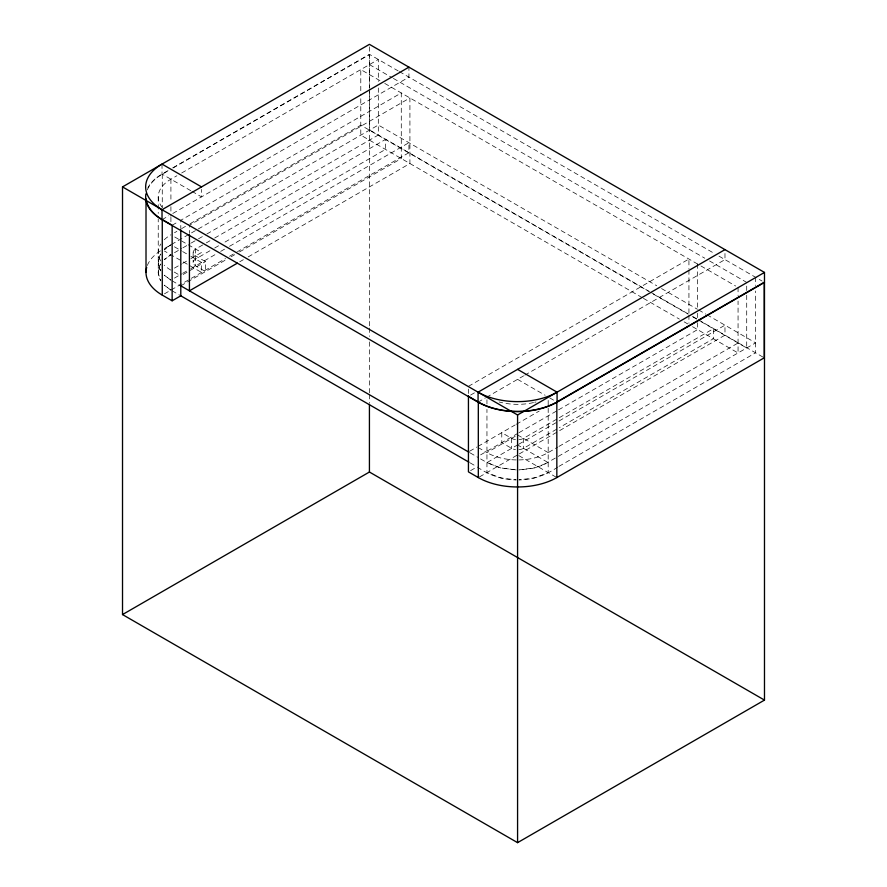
<?xml version="1.0" encoding="UTF-8"?>
<svg xmlns="http://www.w3.org/2000/svg" width="887" height="887" viewBox="0 0 887 887"><rect width="100%" height="100%" fill="white"/><g stroke="black" fill="none" stroke-linecap="round" stroke-linejoin="round"><path stroke-width="0.67" stroke-dasharray="4.43 3.33" d="M158.252 261.676L160.791 253.992C157.42 259.004 157.42 265.9 160.791 270.923L158.252 263.239M158.252 271.655L160.791 263.971C157.42 268.983 157.42 275.879 160.791 280.902L158.252 273.218L158.23 218.856M168.02 170.614L162.022 174.074A55.87 32.254 0 0 0 147.874 187.878M172.81 167.843L369.424 54.329L398.163 70.916M147.342 189.885A55.515 32.054 0 0 1 162.266 174.218L168.264 170.759M173.054 167.987L369.668 54.473L369.668 87.436M162.354 207.525A43.297 25.002 0 0 1 170.914 179.207L176.901 175.748M181.702 172.976L378.317 59.462L378.317 81.438M162.022 219.688L168.752 215.807M172.799 213.468L408.929 77.136L408.929 67.157M172.145 225.254L178.631 221.506M174.495 232.738L176.879 231.352M181.658 228.591L188.82 224.455M190.018 223.768L360.787 125.178L648.497 291.291M164.672 248.382L378.317 125.034L656.746 285.78M174.506 252.684L181.702 248.526M182.899 247.839L190.095 243.681M191.293 242.994L197.291 239.534M198.488 238.836L205.673 234.689M206.882 233.991L378.317 135.012L378.317 86.937M195.606 249.059A8.382 4.834 0 0 0 195.606 255.899L205.474 261.598L205.474 271.577L195.606 265.878L195.606 249.059L205.152 243.537M206.349 242.85L209.931 240.787M214.709 238.026L385.479 139.436L385.479 149.415L224.267 242.484M174.44 268.118L181.513 264.038M182.667 263.361L189.751 259.281M190.893 258.616L201.526 252.473L172.089 235.476M209.931 250.766L195.606 259.037A8.382 4.834 0 0 0 195.606 265.878M214.709 248.005L219.488 245.244M174.44 278.097L181.68 273.917M182.667 273.34L190.051 269.083M190.893 268.595L216.361 253.893M220.708 251.387L225.509 248.615M229.522 246.298L408.929 142.707L408.929 152.686L237.494 251.675M183.143 274.493L205.474 261.598M164.428 293.852L225.509 258.594M229.522 256.276L236.696 252.13M180.793 285.836L226.318 259.547M231.119 256.775L234.711 254.702M239.501 251.93L401.279 158.54L401.279 92.958L180.793 220.264L180.793 228.502M239.756 261.765L243.348 259.691M248.149 256.92L409.916 163.53L409.916 97.947L189.43 225.254L189.43 233.447M468.436 386.333L688.933 259.037L688.933 268.595M470.598 395.07L474.922 392.575M478.071 402.155L485.455 397.897M486.453 397.309L523.618 375.866M524.816 375.168L724.978 259.603L724.978 250.877M469.633 451.217L476.829 447.07M478.026 446.372L515.17 424.928M516.367 424.23L539.141 411.091M480.61 454.865L517.82 433.377M519.017 432.679L557.369 410.548M558.566 409.849L697.57 329.598L697.57 320.041M478.182 447.558L486.952 452.625L515.214 436.304M518.884 439.719A8.382 4.834 0 0 0 523.496 438.366L558.134 418.376M559.32 417.677L713.37 328.744L713.37 338.723L559.32 427.656M470.598 470.62L477.084 466.872M518.052 444.642L486.952 462.604L477.383 457.071M518.773 444.232L724.978 325.174L724.978 335.153L518.773 454.211M518.884 449.698A8.382 4.834 0 0 0 523.496 448.345L558.134 428.354M479.501 476.884L518.052 454.621M518.928 459.932A43.297 25.002 0 0 0 548.188 452.625L557.746 447.103M558.943 446.416L738.062 343.003M557.779 467.039C546.403 474.988 532.876 479.9 518.928 479.889L534.772 477.849L548.188 472.583L548.188 399.771M558.976 466.351L755.591 352.838L755.591 291.014M399.361 71.603L714.201 253.383M718.991 256.143L762.088 281.035M369.424 64.596L392.187 77.734M393.385 78.422L704.788 258.206M709.578 260.978L746.71 282.41L746.71 290.614M379.946 80.65L360.787 69.585L360.787 92.802M384.736 83.411L699.732 265.28M700.941 265.967L735.667 286.024M661.525 288.552L697.448 309.286M698.646 309.973L705.819 314.12M707.017 314.807L755.591 342.859L543.021 465.143L532.244 468.447L518.928 469.91L534.772 467.87L548.188 462.604L517.576 444.919M649.561 291.612L369.668 130.023L369.668 88.811M650.759 292.311L687.868 313.732M692.658 316.493L697.448 319.265M698.646 319.952L764.239 357.827M653.287 294.052L688.024 314.109M692.814 316.87L699.998 321.016M701.196 321.715L746.71 347.992L746.71 291.978M642.243 297.655L360.787 135.157L360.787 94.177M643.441 298.354L679.375 319.098M684.165 321.859L687.758 323.932M692.547 326.704L738.062 352.982L738.062 301.059M190.816 190.705L162.022 174.074L162.022 164.095M191.947 191.348L201.526 196.881L201.526 189.397M517.576 379.348L545.106 395.247M549.696 397.897L555.883 401.467M517.576 434.94L548.188 452.625M515.491 439.63A8.382 4.834 0 0 1 511.644 438.366L501.776 432.668L501.776 442.646L511.644 448.345A8.382 4.834 0 0 0 515.491 449.609M174.44 246.819L181.513 250.899M182.667 251.564L189.751 255.656M190.893 256.321L201.526 262.452L201.526 272.431L164.428 251.021M518.751 455.585L556.836 477.572M174.207 272.054L180.793 275.857M172.111 280.824L179.695 285.204M470.199 452.924L477.084 456.894M172.111 290.803L179.695 295.183M470.199 462.903L476.186 466.362M477.383 467.05C488.748 474.988 502.275 479.9 516.212 479.889L500.379 477.849L486.952 472.583L486.952 409.384M755.591 277.276L755.591 285.525M738.062 287.399L738.062 295.604M697.57 264.027L697.57 307.745M697.57 313.2L697.57 318.666M688.933 269.958L688.933 313.676M688.933 315.051L688.933 323.245M523.496 438.366L523.496 448.345M511.644 438.366L511.644 448.345M486.952 399.771L486.952 403.895M468.436 389.06L468.436 394.527M369.424 46.845L369.424 87.813M369.424 88.633L369.424 326.693M369.424 328.079L369.424 336.384M369.424 341.916L369.424 393.129M369.424 394.504L369.424 402.809M193.144 252.473L193.144 262.452M170.914 179.207L170.914 201.183M170.914 206.682L170.914 216.295M170.914 217.304L170.914 223.158M162.266 174.218L162.266 207.181M158.23 196.881L158.23 213.368M536.014 401.966A43.297 25.002 0 0 1 534.772 402.288M533.508 402.587A43.297 25.002 0 0 1 499.137 401.966M516.212 459.932A43.297 25.002 0 0 1 486.952 452.625M147.342 265.446A55.515 32.054 0 0 1 161.057 250.489M170.914 270.158A43.297 25.002 0 0 1 164.261 265.202M160.791 260.944A43.297 25.002 0 0 1 160.791 244.014M164.261 239.756A43.297 25.002 0 0 1 170.914 234.8M164.971 249.059L164.261 249.735L170.914 244.779L164.971 249.059M164.971 259.037L164.261 259.714L170.914 254.757L164.971 259.037M516.212 469.91L500.379 467.87L486.952 462.604L500.379 467.87L516.212 469.91M170.914 280.137L164.261 275.181L170.914 280.137M170.914 290.116L164.261 285.159L170.914 290.116"/><path stroke-width="1.33" d="M122.517 186.902L369.424 44.35L764.483 272.431L764.483 700.098L517.576 842.65L122.517 614.569L122.517 186.902L517.576 414.983L764.483 272.431M764.483 282.41L557.08 402.155A55.87 32.254 0 0 1 478.071 402.155L162.022 219.688L162.022 209.709L408.929 67.157M146.688 267.419A55.515 32.054 0 0 0 162.266 295.105L172.145 300.804L180.793 295.815L180.793 229.822M237.361 263.151L189.43 290.825L189.43 234.811M478.071 402.155L478.071 392.176L724.978 249.624M122.517 614.569L369.424 472.017L764.483 700.098M556.836 477.572L764.239 357.827L764.239 282.266L556.836 402.011L556.836 477.572A55.515 32.054 0 0 1 478.315 477.572L468.436 471.862L468.436 395.901M201.526 186.902L162.022 164.095A55.87 32.254 0 0 0 162.022 209.709M517.576 369.369L557.08 392.176L557.08 402.155M468.436 396.312L478.315 402.011L478.315 477.572M180.493 285.658L469.001 452.237M180.493 295.637L469.001 462.216M517.576 414.983L517.576 842.65M369.424 404.195L369.424 472.017M172.145 300.804L172.145 225.254L162.266 219.544L162.266 295.105M146.011 199.63L146.011 272.431M555.584 402.72A55.515 32.054 0 0 1 479.568 402.72M161.057 218.823A55.515 32.054 0 0 1 159.882 218.08M158.751 217.315A55.515 32.054 0 0 1 148.207 205.828M147.752 204.853A55.515 32.054 0 0 1 146.987 202.89M146.688 201.892A55.515 32.054 0 0 1 146.122 198.899M162.022 219.688A55.87 32.254 0 0 1 145.911 193.843M557.08 392.176A55.87 32.254 0 0 1 478.071 392.176"/></g></svg>
